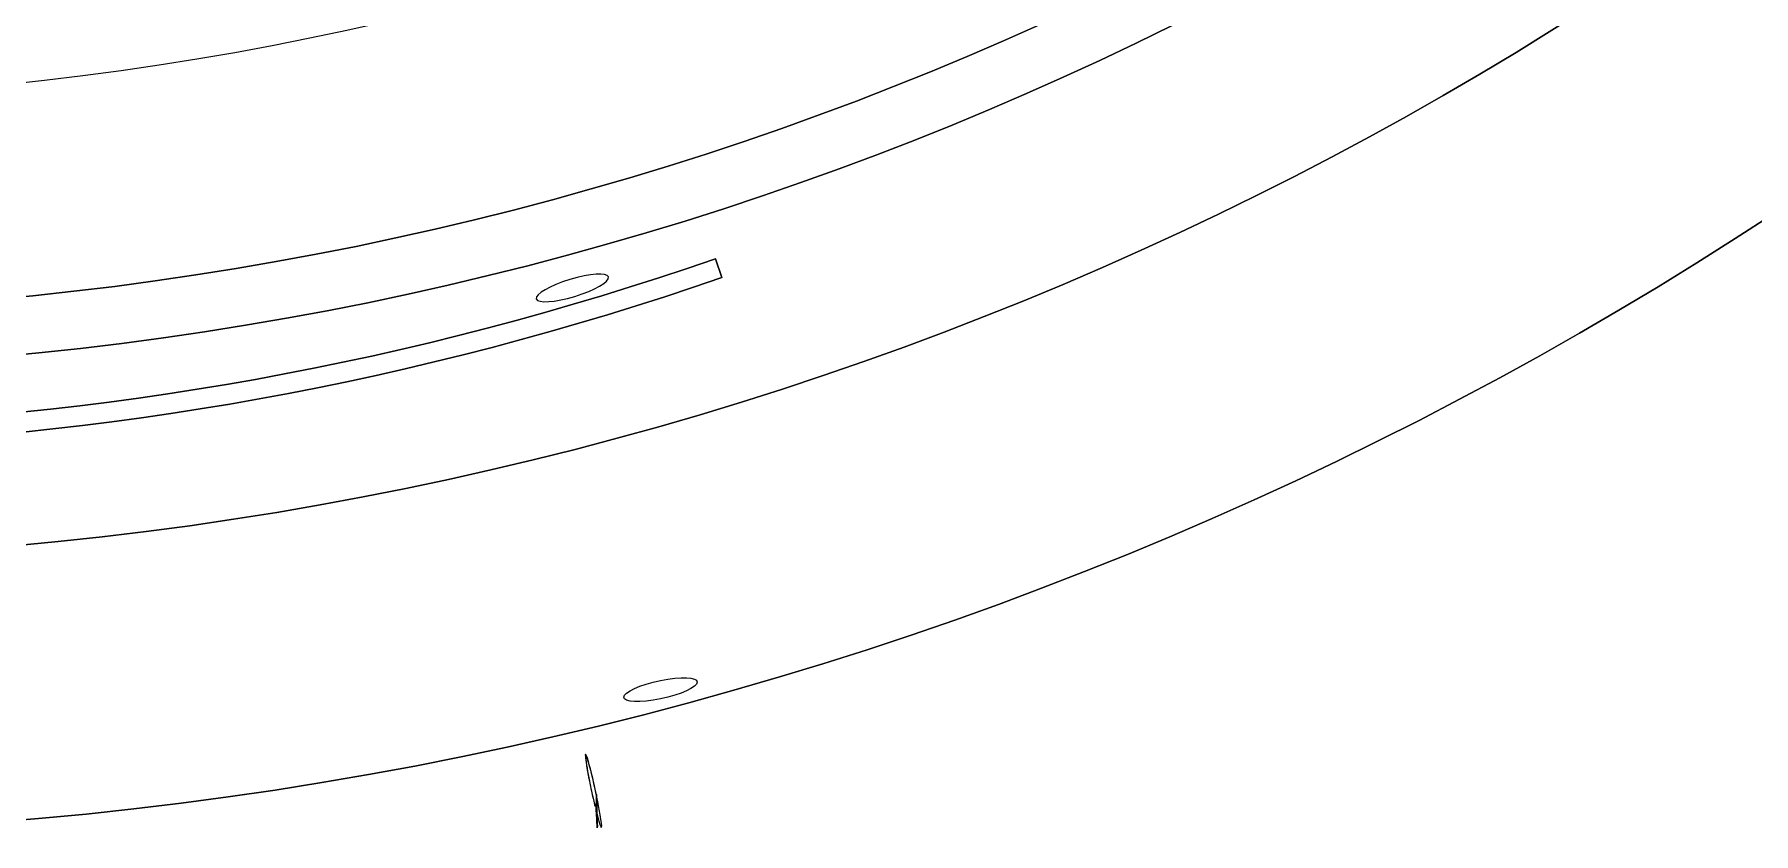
# Model space of a CAD drawing. Header units: millimetres. Extents: x 43168.9 to 43194.6, y -25545.1 to -25543.4.
# Drawn here: x 43170.384017 to 43170.386096, y -25543.9238 to -25543.922834 of the extents above; entities that cross this region are included whole.
import ezdxf

# ---------------------------------------------------------------- set-up
doc = ezdxf.new("R2010")
doc.units = ezdxf.units.MM
doc.header["$LTSCALE"] = 200

msp = doc.modelspace()

# ---------------------------------------------------------------- linework, layer by layer
for p, q in [((43170.38484032177, -25543.92310496193, 0.01136849469360441), (43170.38484819682, -25543.92312763313, 0.01136849469360441)), ((43170.38484032177, -25543.92310496193, 0.01036849469360441), (43170.38484032177, -25543.92310496193, 0.01136849469360441)), ((43170.38484819682, -25543.92312763313, 0.01036849469360441), (43170.38484819682, -25543.92312763313, 0.01136849469360441))]:
    msp.add_line(p, q)
at = {"extrusion": (0, 0, -1)}
msp.add_line((43170.38484819682, -25543.92312763313, 0.01036849469360441), (43170.38484032177, -25543.92310496193, 0.01036849469360441), dxfattribs=at)
at = {"extrusion": (0.9446335645692071, 0.3281271532337329, 0)}
for p, q in [((43170.38484032177, -25543.92310496193, 0.01136849469360441), (43170.38484819682, -25543.92312763313, 0.01136849469360441)), ((43170.38484032177, -25543.92310496193, 0.01036849469360441), (43170.38484032177, -25543.92310496193, 0.01136849469360441)), ((43170.38484819682, -25543.92312763313, 0.01036849469360441), (43170.38484032177, -25543.92310496193, 0.01036849469360441)), ((43170.38484819682, -25543.92312763313, 0.01036849469360441), (43170.38484819682, -25543.92312763313, 0.01136849469360441))]:
    msp.add_line(p, q, dxfattribs=at)
at = {"extrusion": (0.9991442570305363, 0.04010295691706439, -0.01012454884948225)}
msp.add_line((43170.38469637128, -25543.92377361837, 0.01113837736153438), (43170.38469637128, -25543.92375281749, 0.01122076886299582), dxfattribs=at)
at = {"extrusion": (-0.975930252789094, -0.2114483150960726, 0.05338306598582848)}
msp.add_line((43170.38469637128, -25543.92377361837, 0.01113837736153438), (43170.38469637128, -25543.92375281749, 0.01122076886299582), dxfattribs=at)
for centre, radius in [((43170.38361247953, -25543.91923345247, 0.0120556941268622), 0.004566449080721259), ((43170.38361247953, -25543.91923345247, 0.01197933280888286), 0.004566449080721259), ((43170.38361247953, -25543.91923345247, 0.0120556941268622), 0.004566449080721259), ((43170.38361247953, -25543.91923345247, 0.01197933280888286), 0.004235272369038546), ((43170.38361247953, -25543.91923345247, 0.01172479502731119), 0.004005996155783237), ((43170.38361247953, -25543.91923345247, 0.01172479502731119), 0.004005996155783237), ((43170.38361247953, -25543.91923345247, 0.002205082340510182), 0.004005996155783237), ((43170.38361247953, -25543.91923345247, 0.002285392237536607), 0.003936490781277223), ((43170.38361247953, -25543.91923345247, 0.002285392237536607), 0.003936490781277223), ((43170.38361247953, -25543.91923345247, 0.0120556941268622), 0.003936490781277223), ((43170.38360407183, -25543.91921360648), 0.0037)]:
    msp.add_circle(centre, radius)
at = {"extrusion": (0, 0, -1)}
for centre, radius in [((-43170.38361247953, -25543.91923345247, -0.01197933280888286), 0.004566449080721259), ((-43170.38361247953, -25543.91923345247, -0.01197933280888286), 0.004235272369038546), ((-43170.38361247953, -25543.91923345247, -0.002205082340510182), 0.004005996155783237), ((-43170.38361247953, -25543.91923345247, -0.0120556941268622), 0.003936490781277223)]:
    msp.add_circle(centre, radius, dxfattribs=at)
at = {"extrusion": (-0.283121513755427, 0.9299065911052012, -0.2347678433430347)}
msp.add_circle((-33858.69172792897, -8688.820167368433, -35975.92973492086), 4.557526675571353e-05, dxfattribs=at)
msp.add_circle((-33858.69172792897, -8688.820167368433, -35975.92973492086), 4.557526675571353e-05, dxfattribs=at)
for centre, radius in [((43170.38362895386, -25543.91961759803, 0.01136849469360441), 0.003691763690690872), ((43170.38362895386, -25543.91961759803, 0.01136849469360441), 0.003691763690690872), ((43170.38362895386, -25543.91961759803, 0.01036849469360441), 0.003691763690690872), ((43170.38362895386, -25543.91961759803, 0.01136849469360441), 0.003715763690690872), ((43170.38362895386, -25543.91961759803, 0.01036849469360441), 0.003715763690690872)]:
    msp.add_arc(centre, radius, 253.5338568921643, 289.1551417827513)
at = {"extrusion": (0, 0, -1)}
for centre, radius in [((-43170.38362895386, -25543.91961759803, -0.01036849469360441), 0.003691763690690872), ((-43170.38362895386, -25543.91961759803, -0.01036849469360441), 0.003715763690690872), ((-43170.38362895386, -25543.91961759803, -0.01136849469360441), 0.003715763690690872)]:
    msp.add_arc(centre, radius, 250.8448582172487, 286.4661431078356, dxfattribs=at)
at = {"extrusion": (0.2081808226962799, -0.9483346868597433, 0.239420272241373)}
msp.add_ellipse((43170.38477395569, -25543.92362581959, 0.01114514143420813), major_axis=(1.077029304971868e-19, 1.115606825482809e-05, 4.418876645651091e-05), ratio=0.9970113265078925, start_param=1.570796326794948, end_param=7.853981633974534, dxfattribs=at)
msp.add_ellipse((43170.38477395569, -25543.92362581959, 0.01114514143420813), major_axis=(1.077029304971868e-19, 1.115606825482809e-05, 4.418876645651091e-05), ratio=0.9970113265078925, start_param=1.570796326794948, end_param=7.853981633974534, dxfattribs=at)
at = {"extrusion": (-0.975930252789094, -0.2114483150960727, 0.05338306598582849)}
msp.add_ellipse((43170.38469306668, -25543.92374888954, 0.01117591369215485), major_axis=(1.065378138234914e-19, 1.106080671339503e-05, 4.381143907642334e-05), ratio=0.9925750514546121, start_param=-0.3446365647873079, end_param=3.310153438094865, dxfattribs=at)
msp.add_ellipse((43170.38469306668, -25543.92374888954, 0.01117591369215485), major_axis=(1.065378138234914e-19, 1.106080671339503e-05, 4.381143907642334e-05), ratio=0.9925750514546121, start_param=-0.3446365647873079, end_param=3.310153438094865, dxfattribs=at)
at = {"extrusion": (-0.9759302527890945, -0.2114483150960707, 0.05338306598582801)}
for start_param, end_param in [(-2.786813151134454, 1.570796326794976), (-2.786813151134454, 1.570796326794976), (1.570796326794976, 3.322066203648923), (1.570796326794976, 3.322066203648923)]:
    msp.add_ellipse((43170.38469292889, -25543.92374822087, 0.01117604333812169), major_axis=(1.072015925295687e-19, 1.115606825482809e-05, 4.418876645651091e-05), ratio=0.9970113265078925, start_param=start_param, end_param=end_param, dxfattribs=at)
at = {"extrusion": (0.9991442570305364, 0.04010295691706438, -0.01012454884948225)}
msp.add_ellipse((43170.38469575449, -25543.92374878166, 0.01117588645593191), major_axis=(1.062171536523399e-19, 1.106080671339503e-05, 4.381143907642334e-05), ratio=0.9768082840793577, start_param=6.627821871966847, end_param=9.331410451085608, dxfattribs=at)
at = {"extrusion": (-0.9991442570305364, -0.04010295691706438, 0.01012454884948225)}
msp.add_ellipse((43170.38469575449, -25543.92374878166, 0.01117588645593191), major_axis=(1.062171536523399e-19, 1.106080671339503e-05, 4.381143907642334e-05), ratio=0.9768082840793577, start_param=-3.048225143906022, end_param=-0.3446365647872605, dxfattribs=at)
msp.add_open_spline([(43170.38469470759, -25543.92376691338, 0.01113452067419624), (43170.38469484694, -25543.92376598144, 0.01113410598477062), (43170.38469509883, -25543.92376520397, 0.01113379768817807), (43170.38469559356, -25543.92376426828, 0.01113344706099186), (43170.38469575056, -25543.92376401819, 0.01113335628237202), (43170.38469592469, -25543.92376378077, 0.01113327228351923)], degree=3, knots=[0, 0, 0, 0, 0.01544268928131921, 0.01544268928131921, 0.02152654062371872, 0.02152654062371872, 0.02152654062371872, 0.02152654062371872])
msp.add_open_spline([(43170.38469470759, -25543.92376691338, 0.01113452067419624), (43170.38469484694, -25543.92376598144, 0.01113410598477062), (43170.38469509883, -25543.92376520397, 0.01113379768817807), (43170.38469559356, -25543.92376426828, 0.01113344706099186), (43170.38469575056, -25543.92376401819, 0.01113335628237202), (43170.38469592469, -25543.92376378077, 0.01113327228351923)], degree=3, knots=[0, 0, 0, 0, 0.01544268928131921, 0.01544268928131921, 0.02152654062371872, 0.02152654062371872, 0.02152654062371872, 0.02152654062371872])
msp.add_open_spline([(43170.38469592469, -25543.92376378077, 0.01113327228351923), (43170.38469607689, -25543.92376724371, 0.01113457461360212), (43170.38469622681, -25543.92377054739, 0.01113628480015859), (43170.38469637128, -25543.92377361837, 0.01113837736153438)], degree=3)
msp.add_open_spline([(43170.38469592469, -25543.92376378077, 0.01113327228351923), (43170.38469607689, -25543.92376724371, 0.01113457461360212), (43170.38469622681, -25543.92377054739, 0.01113628480015859), (43170.38469637128, -25543.92377361837, 0.01113837736153438)], degree=3)

doc.saveas('drawing.dxf')
